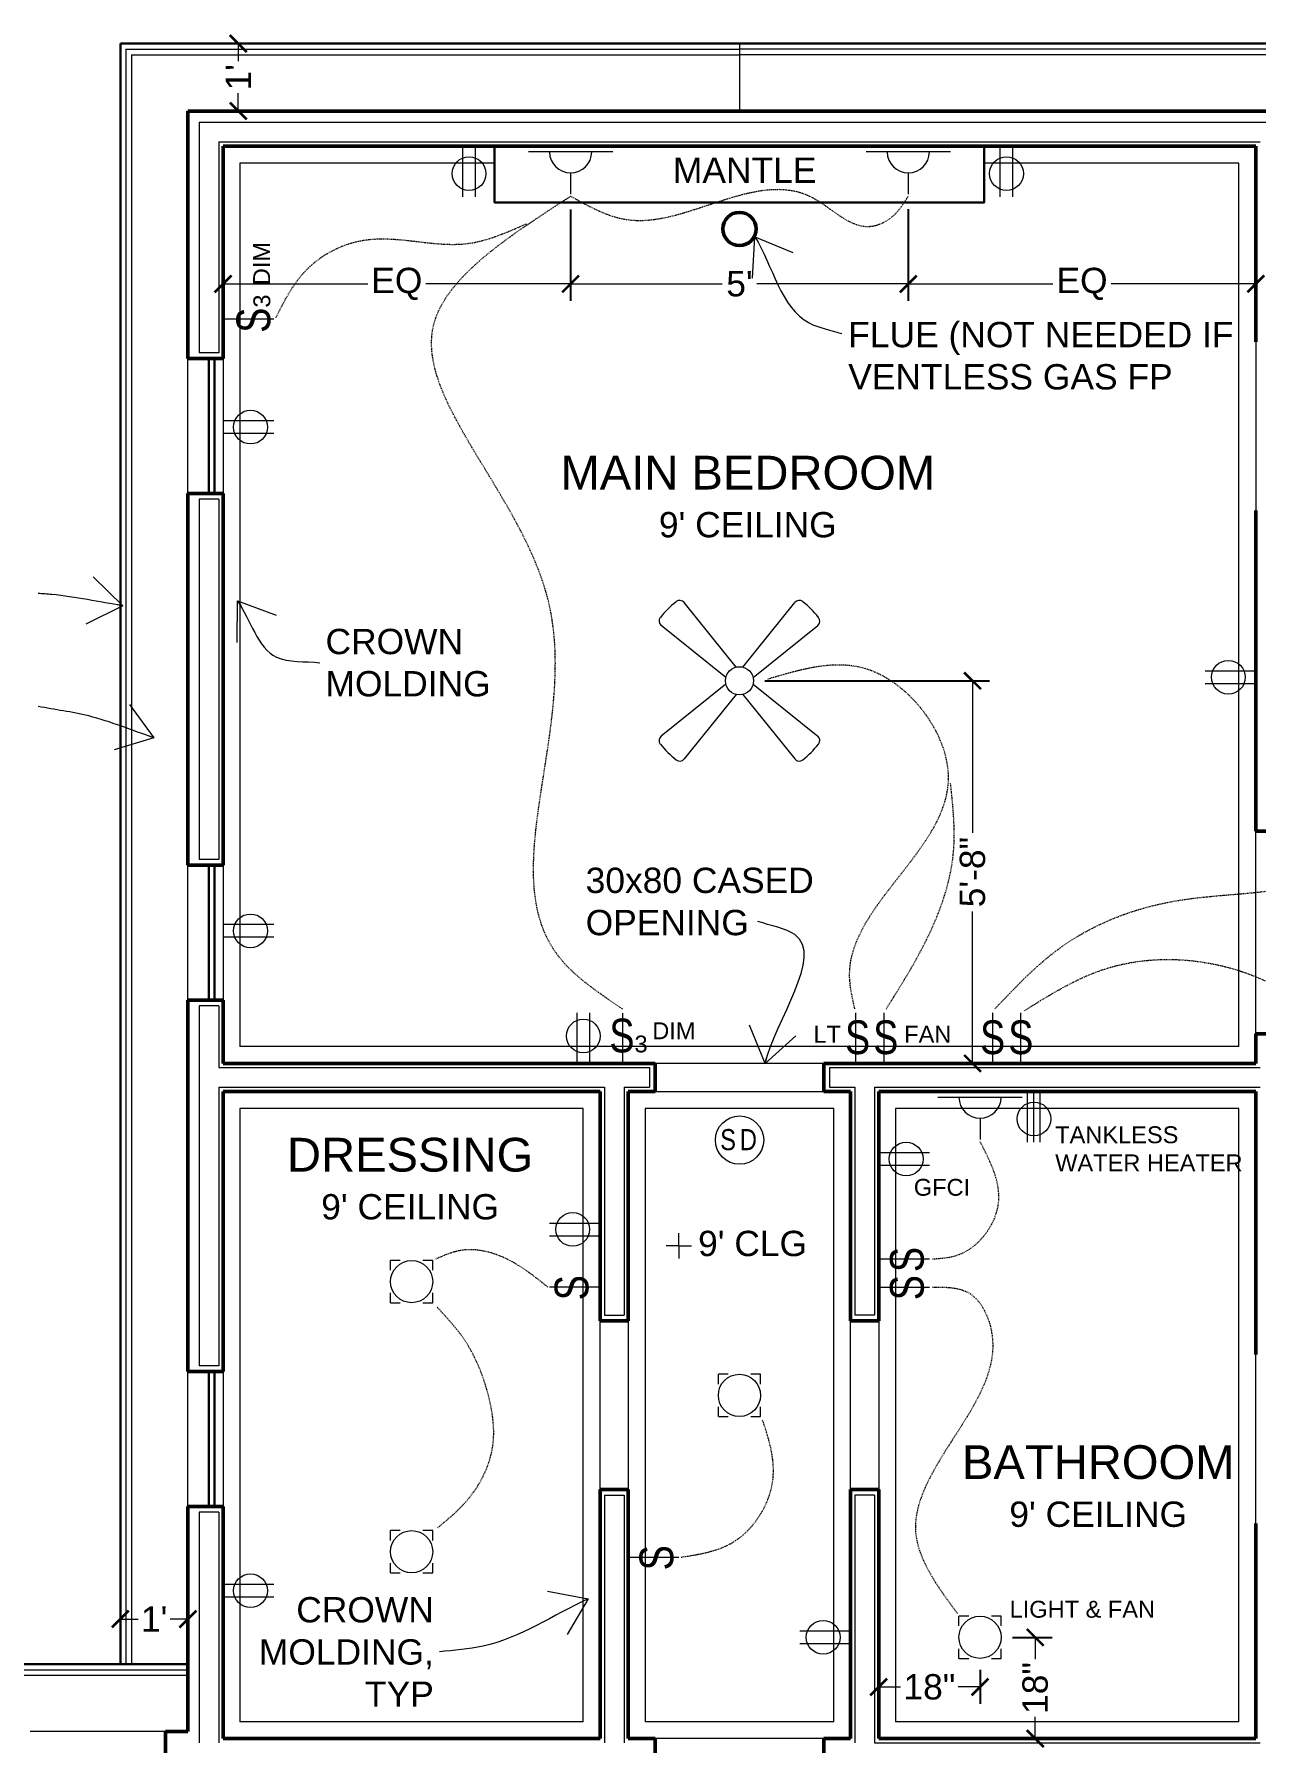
# Model space of a CAD drawing. Header units: inches. Extents: x -4969 to 16721, y 2489 to 24693.
# Drawn here: x 7598 to 7815, y 7297.3 to 7600.9 of the extents above; entities that cross this region are included whole.
import ezdxf

# ---------------------------------------------------------------- set-up
doc = ezdxf.new("R2010")
doc.units = ezdxf.units.IN
doc.header["$MEASUREMENT"] = 0
doc.linetypes.add('CENTER', pattern=[2, 1.25, -0.25, 0.25, -0.25])
doc.layers.get('0').update_dxf_attribs({"lineweight": 5})
for name, color, linetype, lineweight in [('1', 1, 'Continuous', 9), ('2', 6, 'Continuous', 20), ('3', 3, 'Continuous', 30), ('5', 4, 'Continuous', 50), ('A-DIMSx', 7, 'Continuous', 9), ('A-ELEC', 7, 'Continuous', 9), ('A-TEXTx', 7, 'Continuous', 20)]:
    doc.layers.add(name, color=color, linetype=linetype, lineweight=lineweight)
doc.styles.get("Standard").update_dxf_attribs({"font": 'Arial.ttf'})
doc.dimstyles.get("Standard").update_dxf_attribs({"dimtxt": 3, "dimasz": 2, "dimexe": 0.03125, "dimexo": 0.0625, "dimgap": 0.03125, "dimtad": 0, "dimtoh": 1, "dimdec": 4, "dimlfac": 0.99985, "dimzin": 0, "dimdsep": 46, "dimlunit": 4, "dimtxsty": 'Standard', "dimblk": 'ARCHTICK', "dimblk1": 'ARCHTICK', "dimblk2": 'ARCHTICK', "dimcen": 0.09, "dimclrt": 256, "dimadec": 0, "dimazin": 0, "dimtfac": 1, "dimtdec": 4, "dimtofl": 0, "dimtmove": 0, "dimatfit": 3, "dimfxl": 1, "dimtolj": 1, "dimtzin": 0, "dimarcsym": 0})

# ---------------------------------------------------------------- blocks, each defined once
blk = doc.blocks.new('Ceiling Fan 1')
at = {"layer": 'A-ELEC', "ltscale": 0.25}
for p, q in [((7027.2, 6546.18), (7017.94, 6557.65)), ((7028.38, 6546.18), (7037.63, 6557.65)), ((7025.36, 6544.34), (7013.89, 6553.59)), ((7030.22, 6544.34), (7041.69, 6553.59)), ((7025.36, 6543.16), (7013.89, 6533.91)), ((7027.2, 6541.32), (7017.94, 6529.85)), ((7028.38, 6541.32), (7037.63, 6529.85)), ((7030.22, 6543.16), (7041.69, 6533.91))]:
    blk.add_line(p, q, dxfattribs=at)
at = {"layer": 'A-ELEC', "ltscale": 0.1}
blk.add_circle((7027.79, 6543.75), 2.5, dxfattribs=at)
at = {"layer": 'A-ELEC', "ltscale": 0.25}
for centre, radius, start, end in [((7027.79, 6543.75), 18, 128.6643, 141.3357), ((7017.17, 6557.03), 1, 38.8845, 128.6643), ((7038.41, 6557.03), 1, 51.3357, 141.1155), ((7027.79, 6543.75), 18, 38.6643, 51.3357), ((7014.51, 6554.37), 1, 141.3357, 231.1155), ((7041.06, 6554.37), 1, 308.8845, 38.6643), ((7014.51, 6533.13), 1, 128.8845, 218.6643), ((7027.79, 6543.75), 18, 218.6643, 231.3357), ((7027.79, 6543.75), 18, 308.6643, 321.3357), ((7041.06, 6533.13), 1, 321.3357, 51.1155), ((7017.17, 6530.48), 1, 231.3357, 321.1155), ((7038.41, 6530.48), 1, 218.8845, 308.6643)]:
    blk.add_arc(centre, radius, start, end, dxfattribs=at)
blk = doc.blocks.new('_ArchTick')
at = {"color": 0, "linetype": 'ByBlock', "lineweight": 0, "const_width": 0.15}
blk.add_lwpolyline([(-0.5, -0.5), (0.5, 0.5)], dxfattribs=at)
blk = doc.blocks.new('*D829')
at = {"layer": 'A-DIMSx', "color": 0, "lineweight": -2, "ltscale": 0.25, "transparency": 16777216}
for p, q in [((7771.79, 7316.02), (7778.84, 7316.02)), ((7771.79, 7298.02), (7778.84, 7298.02))]:
    blk.add_line(p, q, dxfattribs=at)
at = {"layer": 'A-DIMSx', "color": 0, "lineweight": 5, "ltscale": 0.25, "transparency": 16777216}
for p, q in [((7775.84, 7316.02), (7775.84, 7312.15)), ((7775.84, 7298.02), (7775.84, 7301.9))]:
    blk.add_line(p, q, dxfattribs=at)
at = {"layer": 'Defpoints', "color": 0, "ltscale": 0.25, "transparency": 16777216}
for p in [(7769.79, 7316.02), (7769.79, 7298.02), (7775.84, 7298.02)]:
    blk.add_point(p, dxfattribs=at)
at = {"layer": 'A-DIMSx', "color": 0, "lineweight": 5, "ltscale": 0.25, "transparency": 16777216, "xscale": 3, "yscale": 3, "zscale": 3}
for p, rotation in [((7775.84, 7316.02), 90), ((7775.84, 7298.02), 270)]:
    blk.add_blockref('_ArchTick', p, dxfattribs=dict(at, rotation=rotation))
at = {"layer": 'A-DIMSx', "ltscale": 0.25, "transparency": 16777216, "insert": (7775.84, 7307.02), "char_height": 4.5, "attachment_point": 5, "rotation": 90}
blk.add_mtext('\\A1;18"', dxfattribs=at)
blk = doc.blocks.new('*D830')
at = {"layer": 'A-DIMSx', "color": 0, "lineweight": -2, "ltscale": 0.25, "transparency": 16777216}
for p, q in [((7748.04, 7310.27), (7748.04, 7304.2)), ((7766.04, 7310.27), (7766.04, 7304.2))]:
    blk.add_line(p, q, dxfattribs=at)
at = {"layer": 'A-DIMSx', "color": 0, "lineweight": 5, "ltscale": 0.25, "transparency": 16777216}
for p, q in [((7748.04, 7307.2), (7751.92, 7307.2)), ((7766.04, 7307.2), (7762.16, 7307.2))]:
    blk.add_line(p, q, dxfattribs=at)
at = {"layer": 'Defpoints', "color": 0, "ltscale": 0.25, "transparency": 16777216}
for p in [(7748.04, 7312.27), (7766.04, 7312.27), (7748.04, 7307.2)]:
    blk.add_point(p, dxfattribs=at)
at = {"layer": 'A-DIMSx', "color": 0, "lineweight": 5, "ltscale": 0.25, "transparency": 16777216, "xscale": 3, "yscale": 3, "zscale": 3, "rotation": 180}
blk.add_blockref('_ArchTick', (7748.04, 7307.2), dxfattribs=at)
at = {"layer": 'A-DIMSx', "color": 0, "lineweight": 5, "ltscale": 0.25, "transparency": 16777216, "xscale": 3, "yscale": 3, "zscale": 3}
blk.add_blockref('_ArchTick', (7766.04, 7307.2), dxfattribs=at)
at = {"layer": 'A-DIMSx', "ltscale": 0.25, "transparency": 16777216, "insert": (7757.04, 7307.2), "char_height": 4.5, "attachment_point": 5}
blk.add_mtext('\\A1;18"', dxfattribs=at)
blk = doc.blocks.new('*D832')
at = {"layer": 'A-DIMSx', "color": 0, "lineweight": -2, "ltscale": 0.25, "transparency": 16777216}
for p, q in [((7613.29, 7313.27), (7613.29, 7322.27)), ((7625.29, 7313.27), (7625.29, 7322.27))]:
    blk.add_line(p, q, dxfattribs=at)
at = {"layer": 'A-DIMSx', "color": 0, "lineweight": 5, "ltscale": 0.25, "transparency": 16777216}
for p, q in [((7613.29, 7319.27), (7616.43, 7319.27)), ((7625.29, 7319.27), (7622.15, 7319.27))]:
    blk.add_line(p, q, dxfattribs=at)
at = {"layer": 'Defpoints', "color": 0, "ltscale": 0.25, "transparency": 16777216}
for p in [(7625.29, 7319.27), (7613.29, 7311.27), (7625.29, 7311.27)]:
    blk.add_point(p, dxfattribs=at)
at = {"layer": 'A-DIMSx', "color": 0, "lineweight": 5, "ltscale": 0.25, "transparency": 16777216, "xscale": 3, "yscale": 3, "zscale": 3, "rotation": 180}
blk.add_blockref('_ArchTick', (7613.29, 7319.27), dxfattribs=at)
at = {"layer": 'A-DIMSx', "color": 0, "lineweight": 5, "ltscale": 0.25, "transparency": 16777216, "xscale": 3, "yscale": 3, "zscale": 3}
blk.add_blockref('_ArchTick', (7625.29, 7319.27), dxfattribs=at)
at = {"layer": 'A-DIMSx', "ltscale": 0.25, "transparency": 16777216, "insert": (7619.29, 7319.27), "char_height": 4.5, "attachment_point": 5}
blk.add_mtext("\\A1;1'", dxfattribs=at)
blk = doc.blocks.new('*D833')
at = {"layer": 'A-DIMSx', "color": 0, "lineweight": 5, "ltscale": 0.25, "transparency": 16777216}
for p, q in [((7634.24, 7599.27), (7634.24, 7596.13)), ((7634.24, 7587.27), (7634.24, 7590.42))]:
    blk.add_line(p, q, dxfattribs=at)
at = {"layer": 'A-DIMSx', "color": 0, "lineweight": -2, "ltscale": 0.25, "transparency": 16777216}
for p, q in [((7634.26, 7599.27), (7637.24, 7599.27)), ((7632.24, 7587.27), (7631.24, 7587.27))]:
    blk.add_line(p, q, dxfattribs=at)
at = {"layer": 'Defpoints', "color": 0, "ltscale": 0.25, "transparency": 16777216}
for p in [(7632.26, 7599.27), (7634.24, 7599.27), (7634.24, 7587.27)]:
    blk.add_point(p, dxfattribs=at)
at = {"layer": 'A-DIMSx', "color": 0, "lineweight": 5, "ltscale": 0.25, "transparency": 16777216, "xscale": 3, "yscale": 3, "zscale": 3}
for p, rotation in [((7634.24, 7599.27), 90), ((7634.24, 7587.27), 270)]:
    blk.add_blockref('_ArchTick', p, dxfattribs=dict(at, rotation=rotation))
at = {"layer": 'A-DIMSx', "ltscale": 0.25, "transparency": 16777216, "insert": (7634.24, 7593.27), "char_height": 4.5, "attachment_point": 5, "rotation": 90}
blk.add_mtext("\\A1;1'", dxfattribs=at)
blk = doc.blocks.new('*D838')
at = {"layer": 'A-DIMSx', "color": 0, "lineweight": -2, "ltscale": 0.1, "transparency": 16777216}
for p, q in [((7693.29, 7569.77), (7693.29, 7553.55)), ((7631.54, 7563.46), (7631.54, 7553.55))]:
    blk.add_line(p, q, dxfattribs=at)
at = {"layer": 'A-DIMSx', "color": 0, "lineweight": 5, "ltscale": 0.1, "transparency": 16777216}
for p, q in [((7631.54, 7556.55), (7657.24, 7556.55)), ((7693.29, 7556.55), (7667.59, 7556.55))]:
    blk.add_line(p, q, dxfattribs=at)
at = {"layer": 'Defpoints', "color": 0, "ltscale": 0.1, "transparency": 16777216}
for p in [(7693.29, 7571.77), (7631.54, 7565.46), (7631.54, 7556.55)]:
    blk.add_point(p, dxfattribs=at)
at = {"layer": 'A-DIMSx', "color": 0, "lineweight": 5, "ltscale": 0.1, "transparency": 16777216, "xscale": 3, "yscale": 3, "zscale": 3, "rotation": 180}
blk.add_blockref('_ArchTick', (7631.54, 7556.55), dxfattribs=at)
at = {"layer": 'A-DIMSx', "color": 0, "lineweight": 5, "ltscale": 0.1, "transparency": 16777216, "xscale": 3, "yscale": 3, "zscale": 3}
blk.add_blockref('_ArchTick', (7693.29, 7556.55), dxfattribs=at)
at = {"layer": 'A-DIMSx', "ltscale": 0.1, "transparency": 16777216, "insert": (7662.41, 7556.55), "char_height": 4.5, "attachment_point": 5}
blk.add_mtext('\\A1;EQ', dxfattribs=at)
blk = doc.blocks.new('*D837')
at = {"layer": 'A-DIMSx', "color": 0, "lineweight": -2, "ltscale": 0.1, "transparency": 16777216}
for p, q in [((7693.29, 7569.77), (7693.29, 7553.55)), ((7753.29, 7569.84), (7753.29, 7553.55))]:
    blk.add_line(p, q, dxfattribs=at)
at = {"layer": 'A-DIMSx', "color": 0, "lineweight": 5, "ltscale": 0.1, "transparency": 16777216}
for p, q in [((7693.29, 7556.55), (7720.22, 7556.55)), ((7753.29, 7556.55), (7726.36, 7556.55))]:
    blk.add_line(p, q, dxfattribs=at)
at = {"layer": 'Defpoints', "color": 0, "ltscale": 0.1, "transparency": 16777216}
for p in [(7693.29, 7571.77), (7753.29, 7571.84), (7753.29, 7556.55)]:
    blk.add_point(p, dxfattribs=at)
at = {"layer": 'A-DIMSx', "color": 0, "lineweight": 5, "ltscale": 0.1, "transparency": 16777216, "xscale": 3, "yscale": 3, "zscale": 3, "rotation": 180}
blk.add_blockref('_ArchTick', (7693.29, 7556.55), dxfattribs=at)
at = {"layer": 'A-DIMSx', "color": 0, "lineweight": 5, "ltscale": 0.1, "transparency": 16777216, "xscale": 3, "yscale": 3, "zscale": 3}
blk.add_blockref('_ArchTick', (7753.29, 7556.55), dxfattribs=at)
at = {"layer": 'A-DIMSx', "ltscale": 0.1, "transparency": 16777216, "insert": (7723.29, 7556.55), "char_height": 4.5, "attachment_point": 5}
blk.add_mtext("\\A1;5'", dxfattribs=at)
blk = doc.blocks.new('*D839')
at = {"layer": 'A-DIMSx', "color": 0, "lineweight": -2, "ltscale": 0.1, "transparency": 16777216}
for p, q in [((7753.29, 7569.84), (7753.29, 7553.55)), ((7815.04, 7563.46), (7815.04, 7553.55))]:
    blk.add_line(p, q, dxfattribs=at)
at = {"layer": 'A-DIMSx', "color": 0, "lineweight": 5, "ltscale": 0.1, "transparency": 16777216}
for p, q in [((7753.29, 7556.55), (7778.99, 7556.55)), ((7815.04, 7556.55), (7789.34, 7556.55))]:
    blk.add_line(p, q, dxfattribs=at)
at = {"layer": 'Defpoints', "color": 0, "ltscale": 0.1, "transparency": 16777216}
for p in [(7753.29, 7571.84), (7815.04, 7565.46), (7815.04, 7556.55)]:
    blk.add_point(p, dxfattribs=at)
at = {"layer": 'A-DIMSx', "color": 0, "lineweight": 5, "ltscale": 0.1, "transparency": 16777216, "xscale": 3, "yscale": 3, "zscale": 3, "rotation": 180}
blk.add_blockref('_ArchTick', (7753.29, 7556.55), dxfattribs=at)
at = {"layer": 'A-DIMSx', "color": 0, "lineweight": 5, "ltscale": 0.1, "transparency": 16777216, "xscale": 3, "yscale": 3, "zscale": 3}
blk.add_blockref('_ArchTick', (7815.04, 7556.55), dxfattribs=at)
at = {"layer": 'A-DIMSx', "ltscale": 0.1, "transparency": 16777216, "insert": (7784.16, 7556.55), "char_height": 4.5, "attachment_point": 5}
blk.add_mtext('\\A1;EQ', dxfattribs=at)
blk = doc.blocks.new('*D840')
at = {"layer": 'A-DIMSx', "color": 0, "lineweight": -2, "ltscale": 0.1, "transparency": 16777216}
for p, q in [((7727.79, 7486.02), (7767.71, 7486.02)), ((7740.29, 7418.02), (7767.71, 7418.02))]:
    blk.add_line(p, q, dxfattribs=at)
at = {"layer": 'A-DIMSx', "color": 0, "lineweight": 5, "ltscale": 0.1, "transparency": 16777216}
for p, q in [((7764.71, 7486.02), (7764.71, 7459.01)), ((7764.71, 7418.02), (7764.71, 7445.04))]:
    blk.add_line(p, q, dxfattribs=at)
at = {"layer": 'Defpoints', "color": 0, "ltscale": 0.1, "transparency": 16777216}
for p in [(7725.79, 7486.02), (7738.29, 7418.02), (7764.71, 7418.02)]:
    blk.add_point(p, dxfattribs=at)
at = {"layer": 'A-DIMSx', "color": 0, "lineweight": 5, "ltscale": 0.1, "transparency": 16777216, "xscale": 3, "yscale": 3, "zscale": 3}
for p, rotation in [((7764.71, 7486.02), 90), ((7764.71, 7418.02), 270)]:
    blk.add_blockref('_ArchTick', p, dxfattribs=dict(at, rotation=rotation))
at = {"layer": 'A-DIMSx', "ltscale": 0.1, "transparency": 16777216, "insert": (7764.71, 7452.02), "char_height": 4.5, "attachment_point": 5, "rotation": 90}
blk.add_mtext('\\A1;5\'-8"', dxfattribs=at)

msp = doc.modelspace()

# ---------------------------------------------------------------- linework, layer by layer
at = {"layer": '1'}
for p, q in [((7614.2880716, 7598.2747155), (7723.2880716, 7598.2747155)), ((7614.2880716, 7598.2747155), (7614.2880716, 7311.2747155)), ((7723.2880716, 7599.2747159), (7723.2880716, 7587.2747155)), ((7910.288072, 7598.2747155), (7723.2880716, 7598.2747155)), ((7615.2880716, 7597.2747155), (7723.2880716, 7597.2747155)), ((7615.2880716, 7597.2747155), (7615.2880716, 7311.2747155)), ((7909.538072, 7597.2747155), (7723.2880716, 7597.2747155)), ((7627.2880716, 7585.2747155), (7627.2880716, 7544.2747155)), ((7627.2880716, 7585.2747155), (7819.2880716, 7585.2747155)), ((7630.7880716, 7581.7747155), (7815.7880716, 7581.7747155)), ((7630.7880716, 7581.7747155), (7630.7880716, 7544.2747155)), ((7630.7880716, 7544.2747155), (7627.2880716, 7544.2747155)), ((7627.2880716, 7518.2747155), (7627.2880716, 7454.2747155)), ((7630.7880716, 7518.2747155), (7627.2880716, 7518.2747155)), ((7630.7880716, 7518.2747155), (7630.7880716, 7454.2747155)), ((7630.7880716, 7454.2747155), (7627.2880716, 7454.2747155)), ((7627.2880716, 7428.2747155), (7627.2880716, 7364.2747155)), ((7630.7880716, 7428.2747155), (7627.2880716, 7428.2747155)), ((7630.7880716, 7428.2747155), (7630.7880716, 7417.2747155)), ((7630.7880716, 7417.2747155), (7707.2880716, 7417.2747155)), ((7707.2880716, 7417.2747155), (7707.2880716, 7413.7747155)), ((7739.2880716, 7417.2747155), (7815.7880716, 7417.2747155)), ((7739.2880716, 7417.2747155), (7739.2880716, 7413.7747155)), ((7630.7880716, 7413.7747155), (7630.7880716, 7364.2747155)), ((7630.7880716, 7413.7747155), (7699.2880716, 7413.7747155)), ((7699.2880716, 7413.7747155), (7699.2880716, 7373.2747155)), ((7702.7880716, 7413.7747155), (7707.2880716, 7413.7747155)), ((7702.7880716, 7413.7747155), (7702.7880716, 7373.2747155)), ((7739.2880716, 7413.7747155), (7743.7880716, 7413.7747155)), ((7743.7880716, 7413.7747155), (7743.7880716, 7373.2747155)), ((7747.2880716, 7413.7747155), (7815.7880716, 7413.7747155)), ((7747.2880716, 7413.7747155), (7747.2880716, 7373.2747155)), ((7699.2880716, 7373.2747155), (7702.7880716, 7373.2747155)), ((7747.2880716, 7373.2747155), (7743.7880716, 7373.2747155)), ((7630.7880716, 7364.2747155), (7627.2880716, 7364.2747155)), ((7699.2880716, 7341.2747155), (7699.2880716, 7297.2747155)), ((7699.2880716, 7341.2747155), (7702.7880716, 7341.2747155)), ((7702.7880716, 7341.2747155), (7702.7880716, 7297.2747155)), ((7743.7880716, 7341.2747155), (7743.7880716, 7297.2747155)), ((7747.2880716, 7341.2747155), (7743.7880716, 7341.2747155)), ((7747.2880716, 7341.2747155), (7747.2880716, 7297.2747155)), ((7627.2880716, 7338.2747155), (7627.2880716, 7297.2747155)), ((7630.7880716, 7338.2747155), (7627.2880716, 7338.2747155)), ((7630.7880716, 7338.2747155), (7630.7880716, 7297.2747155)), ((7518.2880716, 7310.2747155), (7625.2880716, 7310.2747155)), ((7519.2880716, 7309.2747155), (7625.2880716, 7309.2747155)), ((7747.2880716, 7297.2747155), (7815.7880716, 7297.2747155)), ((7784.0380716, 7298.0247155), (7814.0380716, 7298.0247155))]:
    msp.add_line(p, q, dxfattribs=at)
at = {"layer": '2'}
for p, q in [((7634.5380716, 7578.0247155), (7634.5380716, 7421.0247155)), ((7679.7883409, 7578.0247155), (7634.5380716, 7578.0247155)), ((7812.0380716, 7578.0247155), (7766.7878023, 7578.0247155)), ((7812.0380716, 7421.0247155), (7812.0380716, 7578.0247155)), ((7815.0380715, 7546.2747155), (7815.0380716, 7516.2747155)), ((7625.2880716, 7519.2747155), (7625.2880716, 7543.2747155)), ((7631.5380716, 7543.2747155), (7631.5380716, 7519.2747155)), ((7812.0380716, 7421.0247155), (7812.0380716, 7478.5247155)), ((7815.0380716, 7423.2747155), (7815.0380716, 7459.2747155)), ((7625.2880716, 7429.2747155), (7625.2880716, 7453.2747155)), ((7631.5380716, 7453.2747155), (7631.5380716, 7429.2747155)), ((7812.0380716, 7421.0247155), (7634.5380716, 7421.0247155)), ((7738.2880716, 7418.0247155), (7708.2880716, 7418.0247155)), ((7708.2880716, 7413.0247155), (7738.2880716, 7413.0247155)), ((7695.5380716, 7410.0247155), (7634.5380716, 7410.0247155)), ((7634.5380716, 7410.0247155), (7634.5380716, 7301.0247155)), ((7695.5380716, 7301.0247155), (7695.5380716, 7410.0247155)), ((7740.0380716, 7410.0247155), (7706.5380716, 7410.0247155)), ((7706.5380716, 7410.0247155), (7706.5380716, 7301.0247155)), ((7740.0380716, 7301.0247155), (7740.0380716, 7410.0247155)), ((7812.0380716, 7410.0247155), (7751.0380716, 7410.0247155)), ((7751.0380716, 7410.0247155), (7751.0380716, 7301.0247155)), ((7812.0380716, 7301.0247155), (7812.0380716, 7410.0247155)), ((7698.5380715, 7342.2747155), (7698.5380716, 7372.2747155)), ((7703.5380716, 7372.2747155), (7703.5380716, 7342.2747155)), ((7743.0380715, 7342.2747155), (7743.0380716, 7372.2747155)), ((7748.0380716, 7372.2747155), (7748.0380716, 7342.2747155)), ((7815.0380715, 7336.2747155), (7815.0380716, 7366.2747155)), ((7625.2880716, 7339.2747155), (7625.2880716, 7363.2747155)), ((7631.5380716, 7363.2747155), (7631.5380716, 7339.2747155)), ((7695.5380716, 7301.0247155), (7634.5380716, 7301.0247155)), ((7740.0380716, 7301.0247155), (7706.5380716, 7301.0247155)), ((7812.0380716, 7301.0247155), (7751.0380716, 7301.0247155)), ((7621.2875982, 7299.2747155), (7597.2875982, 7299.2747155)), ((7738.2880716, 7298.0247155), (7708.2880716, 7298.0247155))]:
    msp.add_line(p, q, dxfattribs=at)
at = {"layer": '3'}
for p, q in [((7613.2880716, 7599.2747155), (7723.2880716, 7599.2747155)), ((7613.2880716, 7599.2747155), (7613.2880716, 7311.2747155)), ((7911.288072, 7599.2747155), (7723.2880716, 7599.2747155)), ((7629.0121609, 7543.2747155), (7629.0121609, 7519.2747155)), ((7630.0121609, 7543.2747155), (7630.0121609, 7519.2747155)), ((7629.0121609, 7453.2747155), (7629.0121609, 7429.2747155)), ((7630.0121609, 7453.2747155), (7630.0121609, 7429.2747155)), ((7629.0121609, 7363.2747155), (7629.0121609, 7339.2747155)), ((7630.0121609, 7363.2747155), (7630.0121609, 7339.2747155)), ((7517.2880716, 7311.2747155), (7625.2880716, 7311.2747155))]:
    msp.add_line(p, q, dxfattribs=at)
at = {"layer": '3', "ltscale": 0.2, "flags": 128}
msp.add_lwpolyline([(7766.7878023, 7581.0247155), (7766.7878023, 7571.0249848), (7679.7883409, 7571.0249848), (7679.7883409, 7581.0247155)], dxfattribs=at)
at = {"layer": '5'}
for p, q in [((7625.2880716, 7587.2747155), (7625.2880716, 7543.2747155)), ((7625.2880716, 7587.2747155), (7821.2880716, 7587.2747155)), ((7631.5380716, 7581.0247155), (7815.0380716, 7581.0247155)), ((7631.5380716, 7581.0247155), (7631.5380716, 7543.2747155)), ((7815.0380716, 7581.0247155), (7815.0380716, 7546.2747155)), ((7631.5380716, 7543.2747155), (7625.2880716, 7543.2747155)), ((7625.2880716, 7519.2747155), (7625.2880716, 7453.2747155)), ((7631.5380716, 7519.2747155), (7625.2880716, 7519.2747155)), ((7631.5380716, 7519.2747155), (7631.5380716, 7453.2747155)), ((7815.0380716, 7516.2747155), (7815.0380716, 7459.2747155)), ((7815.0380715, 7459.2747155), (7821.2880716, 7459.2747155)), ((7631.5380716, 7453.2747155), (7625.2880716, 7453.2747155)), ((7625.2880716, 7429.2747155), (7625.2880716, 7363.2747155)), ((7631.5380716, 7429.2747155), (7625.2880716, 7429.2747155)), ((7631.5380716, 7429.2747155), (7631.5380716, 7418.0247155)), ((7815.0380716, 7423.2747155), (7815.0380716, 7418.0247155)), ((7815.0380716, 7423.2747155), (7821.2880716, 7423.2747155)), ((7631.5380716, 7418.0247155), (7708.2880716, 7418.0247155)), ((7708.2880716, 7413.0247155), (7708.2880716, 7418.0247155)), ((7738.2880716, 7413.0247155), (7738.2880716, 7418.0247155)), ((7738.2880716, 7418.0247155), (7815.0380716, 7418.0247155)), ((7631.5380716, 7413.0247155), (7698.5380716, 7413.0247155)), ((7631.5380716, 7413.0247155), (7631.5380716, 7363.2747155)), ((7698.5380716, 7413.0247155), (7698.5380716, 7372.2747155)), ((7703.5380716, 7413.0247155), (7708.2880716, 7413.0247155)), ((7703.5380716, 7413.0247155), (7703.5380716, 7372.2747155)), ((7738.2880716, 7413.0247155), (7743.0380716, 7413.0247155)), ((7743.0380716, 7413.0247155), (7743.0380716, 7372.2747155)), ((7748.0380716, 7413.0247155), (7815.0380716, 7413.0247155)), ((7748.0380716, 7413.0247155), (7748.0380716, 7372.2747155)), ((7815.0380716, 7413.0247155), (7815.0380716, 7366.2747155)), ((7703.5380716, 7372.2747155), (7698.5380716, 7372.2747155)), ((7743.0380716, 7372.2747155), (7748.0380716, 7372.2747155)), ((7631.5380716, 7363.2747155), (7625.2880716, 7363.2747155)), ((7698.5380716, 7342.2747155), (7698.5380716, 7298.0247155)), ((7703.5380716, 7342.2747155), (7698.5380716, 7342.2747155)), ((7703.5380716, 7342.2747155), (7703.5380716, 7298.0247155)), ((7743.0380716, 7342.2747155), (7743.0380716, 7298.0247155)), ((7743.0380716, 7342.2747155), (7748.0380716, 7342.2747155)), ((7748.0380716, 7342.2747155), (7748.0380716, 7298.0247155)), ((7625.2880716, 7339.2747155), (7625.2880716, 7299.2747155)), ((7631.5380716, 7339.2747155), (7625.2880716, 7339.2747155)), ((7631.5380716, 7339.2747155), (7631.5380716, 7298.0247155)), ((7815.0380716, 7336.2747155), (7815.0380716, 7298.0247155)), ((7621.2875982, 7299.2747155), (7625.2880716, 7299.2747155)), ((7621.2875982, 7293.0247155), (7621.2875982, 7299.2747155)), ((7621.2875982, 7299.2747155), (7625.2880716, 7299.2747155)), ((7631.5380716, 7298.0247155), (7698.5380716, 7298.0247155)), ((7703.5380716, 7298.0247155), (7708.2880716, 7298.0247155)), ((7708.2880716, 7293.0247155), (7708.2880716, 7298.0247155)), ((7738.2880716, 7293.0247155), (7738.2880716, 7298.0247155)), ((7738.2880716, 7298.0247155), (7743.0380716, 7298.0247155)), ((7748.0380716, 7298.0247155), (7815.0380716, 7298.0247155))]:
    msp.add_line(p, q, dxfattribs=at)
at = {"layer": '5', "ltscale": 0.25}
msp.add_circle((7723.2880716, 7566.3192425), 2.9514877, dxfattribs=at)
at = {"layer": 'A-ELEC', "ltscale": 0.1}
for p, q in [((7674.1215388, 7572.0247155), (7674.1215388, 7581.0247155)), ((7676.3715388, 7572.0247155), (7676.3715388, 7581.0247155)), ((7700.7880716, 7580.0247155), (7685.7880716, 7580.0247155)), ((7760.7880716, 7580.0247155), (7745.7880716, 7580.0247155)), ((7769.6114137, 7572.0247155), (7769.6114137, 7581.0247155)), ((7771.8614137, 7572.0247155), (7771.8614137, 7581.0247155)), ((7693.2880716, 7576.2747155), (7693.2880716, 7572.5247155)), ((7753.2880716, 7576.2747155), (7753.2880716, 7572.5247155)), ((7640.5380716, 7550.2747155), (7631.5380716, 7550.2747155)), ((7640.5380716, 7532.2258171), (7631.5380716, 7532.2258171)), ((7640.5380716, 7529.9758171), (7631.5380716, 7529.9758171)), ((7806.0380716, 7487.7747155), (7815.0380716, 7487.7747155)), ((7806.0380716, 7485.5247155), (7815.0380716, 7485.5247155)), ((7640.5380716, 7442.6967128), (7631.5380716, 7442.6967128)), ((7640.5380716, 7440.4467128), (7631.5380716, 7440.4467128)), ((7694.4243089, 7427.0247155), (7694.4243089, 7418.0247155)), ((7696.6743089, 7427.0247155), (7696.6743089, 7418.0247155)), ((7702.5810015, 7417.9462251), (7702.5810015, 7426.9462251)), ((7743.9759471, 7418.0247155), (7743.9759471, 7427.0247155)), ((7748.9759471, 7418.0247155), (7748.9759471, 7427.0247155)), ((7768.2880716, 7418.0247155), (7768.2880716, 7427.0247155)), ((7773.2880716, 7418.0247155), (7773.2880716, 7427.0247155)), ((7774.4979997, 7404.0247155), (7774.4979997, 7413.0247155)), ((7775.581342, 7404.0247155), (7775.581342, 7413.0247155)), ((7776.7479997, 7404.0247155), (7776.7479997, 7413.0247155)), ((7758.5380716, 7412.0247155), (7773.5380716, 7412.0247155)), ((7766.0380716, 7408.2747155), (7766.0380716, 7404.5247155)), ((7757.0380716, 7402.1497155), (7748.0380716, 7402.1497155)), ((7757.0380716, 7399.8997155), (7748.0380716, 7399.8997155)), ((7689.5380716, 7389.6497155), (7698.5380716, 7389.6497155)), ((7689.5380716, 7387.3997155), (7698.5380716, 7387.3997155)), ((7661.2880716, 7381.2610419), (7661.2880716, 7382.9930164)), ((7663.020046, 7382.9930164), (7661.2880716, 7382.9930164)), ((7668.7880716, 7382.9930164), (7667.0560972, 7382.9930164)), ((7668.7880716, 7381.2610419), (7668.7880716, 7382.9930164)), ((7748.0380716, 7383.2747155), (7757.0380716, 7383.2747155)), ((7661.2880716, 7375.4930164), (7661.2880716, 7377.2249908)), ((7668.7880716, 7375.4930164), (7668.7880716, 7377.2249908)), ((7698.5380716, 7378.2747155), (7689.5380716, 7378.2747155)), ((7748.0380716, 7378.2747155), (7757.0380716, 7378.2747155)), ((7661.2880716, 7375.4930164), (7663.020046, 7375.4930164)), ((7667.0560972, 7375.4930164), (7668.7880716, 7375.4930164)), ((7719.5380716, 7361.0427411), (7719.5380716, 7362.7747155)), ((7721.270046, 7362.7747155), (7719.5380716, 7362.7747155)), ((7727.0380716, 7362.7747155), (7725.3060972, 7362.7747155)), ((7727.0380716, 7361.0427411), (7727.0380716, 7362.7747155)), ((7719.5380716, 7355.2747155), (7719.5380716, 7357.0066899)), ((7719.5380716, 7355.2747155), (7721.270046, 7355.2747155)), ((7725.3060972, 7355.2747155), (7727.0380716, 7355.2747155)), ((7727.0380716, 7355.2747155), (7727.0380716, 7357.0066899)), ((7661.2880716, 7333.2610419), (7661.2880716, 7334.9930164)), ((7663.020046, 7334.9930164), (7661.2880716, 7334.9930164)), ((7668.7880716, 7334.9930164), (7667.0560972, 7334.9930164)), ((7668.7880716, 7333.2610419), (7668.7880716, 7334.9930164)), ((7661.2880716, 7327.4930164), (7661.2880716, 7329.2249908)), ((7661.2880716, 7327.4930164), (7663.020046, 7327.4930164)), ((7667.0560972, 7327.4930164), (7668.7880716, 7327.4930164)), ((7668.7880716, 7327.4930164), (7668.7880716, 7329.2249908)), ((7703.5380716, 7330.2747155), (7712.5380716, 7330.2747155)), ((7640.5380716, 7325.4326832), (7631.5380716, 7325.4326832)), ((7640.5380716, 7323.1826832), (7631.5380716, 7323.1826832)), ((7762.2880716, 7318.0427411), (7762.2880716, 7319.7747155)), ((7764.020046, 7319.7747155), (7762.2880716, 7319.7747155)), ((7769.7880716, 7319.7747155), (7768.0560972, 7319.7747155)), ((7769.7880716, 7318.0427411), (7769.7880716, 7319.7747155)), ((7734.0380716, 7317.1497155), (7743.0380716, 7317.1497155)), ((7734.0380716, 7314.8997155), (7743.0380716, 7314.8997155)), ((7762.2880716, 7312.2747155), (7762.2880716, 7314.0066899)), ((7762.2880716, 7312.2747155), (7764.020046, 7312.2747155)), ((7768.0560972, 7312.2747155), (7769.7880716, 7312.2747155)), ((7769.7880716, 7312.2747155), (7769.7880716, 7314.0066899))]:
    msp.add_line(p, q, dxfattribs=at)
for centre, radius in [((7675.2465388, 7576.1497155), 3), ((7770.7364137, 7576.1497155), 3), ((7636.4130716, 7531.1008171), 3), ((7810.1630716, 7486.6497155), 3), ((7636.4130716, 7441.5717128), 3), ((7695.5493089, 7422.8997155), 3), ((7775.6229997, 7408.1497155), 3), ((7723.3052928, 7404.3931885), 4.2934766), ((7752.9130716, 7401.0247155), 3), ((7693.6630716, 7388.5247155), 3), ((7665.0380716, 7379.2430164), 3.75), ((7723.2880716, 7359.0247155), 3.75), ((7665.0380716, 7331.2430164), 3.75), ((7636.4130716, 7324.3076832), 3), ((7738.1630716, 7316.0247155), 3), ((7766.0380716, 7316.0247155), 3.75)]:
    msp.add_circle(centre, radius, dxfattribs=at)
for centre in [(7693.2880716, 7580.0247155), (7753.2880716, 7580.0247155), (7766.0380716, 7412.0247155)]:
    msp.add_arc(centre, 3.75, 180, 0, dxfattribs=at)
at = {"layer": 'A-ELEC', "linetype": 'CENTER', "ltscale": 0.1}
for points, knots in [([(7693.2880716, 7572.1441887), (7696.5555347, 7570.3220972), (7709.7987979, 7562.9370293), (7730.5376817, 7580.7736199), (7743.8153829, 7565.1952116), (7750.7811355, 7568.1718078), (7752.4040146, 7570.7433508), (7753.2880716, 7572.1441887)], [0, 0, 0, 0, 10.8255664242, 43.8767996586, 55.4329643202, 59.536122726, 64.4458641829, 64.4458641829, 64.4458641829, 64.4458641829]), ([(7702.5810015, 7427.6690971), (7698.472402, 7430.419789), (7675.7878469, 7445.6070134), (7707.892016, 7499.0985123), (7653.4261819, 7546.3555376), (7682.2508092, 7565.0036313), (7693.2880716, 7572.1441887)], [0, 0, 0, 0, 14.0495592759, 77.5709592585, 131.118116766, 164.3447375827, 164.3447375827, 164.3447375827, 164.3447375827]), ([(7640.9402786, 7550.5669659), (7642.3822081, 7553.4447799), (7645.5819807, 7559.8309105), (7658.3157361, 7566.8602352), (7672.6722837, 7561.5524982), (7682.0110832, 7565.7166802), (7685.53271, 7567.2869778)], [0, 0, 0, 0, 9.5421419678, 21.1748792561, 39.8212249077, 51.109435373, 51.109435373, 51.109435373, 51.109435373]), ([(7743.7934187, 7427.7059207), (7743.3540653, 7429.6280358), (7739.8933154, 7444.7683775), (7771.6102951, 7462.1380344), (7748.4147963, 7492.2859516), (7734.2721171, 7488.0691026), (7728.2540115, 7486.2747155)], [0, 0, 0, 0, 5.7806488516, 45.5336926528, 69.4796405467, 87.2170934626, 87.2170934626, 87.2170934626, 87.2170934626]), ([(7768.6957225, 7427.7307877), (7772.0975873, 7431.330019), (7781.2347135, 7440.9972552), (7803.1214608, 7449.6208573), (7834.2688022, 7446.8653915), (7839.3215107, 7474.4609166), (7832.5206444, 7483.8830036), (7830.0725053, 7487.2747155)], [0, 0, 0, 0, 14.6997473935, 39.4823003048, 70.0001101408, 92.1510816408, 104.6096290643, 104.6096290643, 104.6096290643, 104.6096290643]), ([(7749.3303757, 7427.6386038), (7751.0190325, 7430.3156648), (7756.4248322, 7438.8855859), (7762.4310148, 7452.5684444), (7761.2393424, 7463.6983114), (7760.8003899, 7467.7979979)], [0, 0, 0, 0, 9.5372456895, 30.5310355966, 42.7736734772, 42.7736734772, 42.7736734772, 42.7736734772]), ([(7773.9155421, 7427.3869858), (7778.3811201, 7430.1828608), (7788.9017736, 7436.769787), (7809.6973053, 7437.2245735), (7832.1462495, 7425.2416239), (7835.1032792, 7399.8918186), (7849.0714372, 7396.1166062), (7854.0363875, 7394.7747155)], [0, 0, 0, 0, 15.608461389, 36.7726678389, 59.3758195087, 85.6685892034, 100.1681211349, 100.1681211349, 100.1681211349, 100.1681211349]), ([(7757.6039629, 7383.2747155), (7759.1966192, 7383.3802812), (7764.5537199, 7383.7353648), (7771.7176165, 7393.0849526), (7767.9670819, 7400.3889735), (7766.0380716, 7404.1456464)], [0, 0, 0, 0, 4.7288338514, 15.90603004, 27.7427799395, 27.7427799395, 27.7427799395, 27.7427799395]), ([(7689.2266103, 7378.2747155), (7686.8209885, 7380.210507), (7682.386253, 7383.779116), (7674.7254622, 7385.5900173), (7670.8045163, 7383.8936007), (7669.3082496, 7383.2462334)], [0, 0, 0, 0, 9.2511663386, 17.0544162796, 21.8697929925, 21.8697929925, 21.8697929925, 21.8697929925]), ([(7757.6039629, 7378.2747155), (7759.9668243, 7378.2741588), (7765.0051839, 7378.2729717), (7770.5279533, 7367.0785602), (7762.8162412, 7352.8637477), (7750.4515485, 7335.9840949), (7758.4821441, 7325.055313), (7762.0155805, 7320.2466838)], [0, 0, 0, 0, 6.6092034805, 14.0928893249, 31.8215769771, 52.579412197, 68.8889289253, 68.8889289253, 68.8889289253, 68.8889289253]), ([(7669.6854292, 7335.511106), (7671.4652585, 7336.9882977), (7675.9962944, 7340.7488878), (7680.4066876, 7349.242025), (7678.9420992, 7359.6793928), (7675.4505675, 7368.3377271), (7671.2726441, 7372.8664511), (7669.5815558, 7374.6995321)], [0, 0, 0, 0, 6.9385981005, 17.6640749973, 26.7673838981, 37.7052186916, 45.1431237907, 45.1431237907, 45.1431237907, 45.1431237907]), ([(7712.9296967, 7330.2747155), (7716.1969993, 7330.7816266), (7721.8745927, 7331.6624862), (7727.3467376, 7337.5664743), (7729.5790906, 7343.4750222), (7729.158157, 7349.3193029), (7728.0113459, 7352.7955046), (7727.4005949, 7354.6468066)], [0, 0, 0, 0, 9.6137251134, 16.7057749799, 22.9523549264, 28.080550929, 33.9232745712, 33.9232745712, 33.9232745712, 33.9232745712])]:
    msp.add_open_spline(points, degree=3, knots=knots, dxfattribs=at)
at = {"layer": 'A-TEXTx'}
for q in [(7710.2472457, 7385.5921803), (7712.4972457, 7387.8421803), (7714.7472457, 7385.5921803), (7712.4972457, 7383.3421803)]:
    msp.add_line((7712.4972457, 7385.5921803), q, dxfattribs=at)

# ---------------------------------------------------------------- block references
at = {"layer": '5', "ltscale": 0.25}
msp.add_blockref('Ceiling Fan 1', (695.5008087, 942.2730178), dxfattribs=at)

# ---------------------------------------------------------------- texts
at = {"ltscale": 0.5, "insert": (7723.5114274, 7404.4472786), "char_height": 3.75, "attachment_point": 5}
msp.add_mtext('{\\fArial|b0|i0|c0|p0;\\T1.25;\\W0.8;SD}', dxfattribs=at)
at = {"layer": 'A-ELEC', "ltscale": 0.5, "char_height": 6, "rotation": 90}
for s, insert, attachment_point in [('{\\H0.5x;DIM}', (7636.8799643, 7556.3170647), 1), ('{\\W0.8;S\\H0.5x;\\W1;3}', (7640.0102619, 7554.6655607), 9), ('{\\fArial|b0|i0|c0|p0;\\W0.8;S}', (7756.1209803, 7385.3993264), 9), ('{\\fArial|b0|i0|c0|p0;\\W0.8;S}', (7690.4551629, 7380.3993264), 3), ('{\\fArial|b0|i0|c0|p0;\\W0.8;S}', (7756.1209803, 7380.3993264), 9), ('{\\fArial|b0|i0|c0|p0;\\W0.8;S}', (7711.6209803, 7332.3993264), 9)]:
    msp.add_mtext(s, dxfattribs=dict(at, insert=insert, attachment_point=attachment_point))
at = {"layer": 'A-ELEC', "ltscale": 0.5, "char_height": 6}
for s, insert, attachment_point in [('{\\W0.8;S\\H0.5x;\\W1;3}', (7706.9718467, 7419.8891523), 9), ('{\\H0.5x;DIM}', (7707.7941536, 7425.3163349), 1), ('{\\H0.5x;LT}', (7736.4404204, 7424.6992473), 1), ('{\\fArial|b0|i0|c0|p0;\\W0.8;S}', (7742.0379037, 7419.5844567), 7), ('{\\fArial|b0|i0|c0|p0;\\W0.8;S}', (7747.0379037, 7419.5844567), 7), ('{\\H0.5x;FAN}', (7752.5655868, 7424.6992473), 1), ('{\\fArial|b0|i0|c0|p0;\\W0.8;S}', (7766.0379037, 7419.5844567), 7), ('{\\fArial|b0|i0|c0|p0;\\W0.8;S}', (7771.0379037, 7419.5844567), 7)]:
    msp.add_mtext(s, dxfattribs=dict(at, insert=insert, attachment_point=attachment_point))
at = {"layer": 'A-TEXTx', "ltscale": 0.25, "char_height": 4.5}
for s, insert, attachment_point in [('MANTLE', (7736.9627907, 7576.7604933), 6), ('{CROWN\\PMOLDING}', (7649.7403945, 7489.2158629), 4), ('CROWN\\PMOLDING,\\PTYP', (7668.9868323, 7313.4245055), 6)]:
    msp.add_mtext(s, dxfattribs=dict(at, insert=insert, attachment_point=attachment_point))
at = {"layer": 'A-TEXTx', "ltscale": 0.25, "char_height": 4.5, "attachment_point": 4}
for s, insert, width in [('FLUE (NOT NEEDED IF VENTLESS GAS FP', (7742.6231129, 7543.7621847), 69.41495864), ('30x80 CASED\\POPENING', (7695.9649922, 7446.7703301), 55.415474048)]:
    msp.add_mtext(s, dxfattribs=dict(at, insert=insert, width=width))
at = {"layer": 'A-TEXTx', "ltscale": 0.5, "char_height": 6, "attachment_point": 2}
for s, insert, width in [("{MAIN BEDROOM\\P\\H0.75x;9' CEILING}", (7724.7728885, 7526.0105842), 104.530359291), ("DRESSING\\P{\\H0.75x;9' CEILING}", (7664.7740557, 7404.7937667), 51.83963987), ("{\\H0.75x;9' CLG}", (7725.6223433, 7388.2741307), 51.83963987), ("{BATHROOM\\P\\H0.75x;9' CEILING}", (7787.0351498, 7350.1573796), 51.83963987)]:
    msp.add_mtext(s, dxfattribs=dict(at, insert=insert, width=width))
at = {"layer": 'A-TEXTx', "ltscale": 0.5, "char_height": 6, "attachment_point": 1}
for s, insert in [('{\\H0.5x;TANKLESS\\PWATER HEATER}', (7779.3937673, 7406.8402458)), ('{\\H0.5x;GFCI}', (7754.2684373, 7397.4991331)), ('{\\H0.5x;LIGHT & FAN}', (7771.2886315, 7322.5158481))]:
    msp.add_mtext(s, dxfattribs=dict(at, insert=insert))

# ---------------------------------------------------------------- dimensions: what is measured, and where the dimension line sits
at = {"layer": 'A-DIMSx', "ltscale": 0.25}
dim = msp.add_linear_dim(base=(7634.2363333, 7599.2747155), p1=(7634.2363333, 7587.2747155), p2=(7632.2622025, 7599.2747155), angle=90, dimstyle='Standard', override={"dimtxt": 4.5, "dimasz": 3, "dimexe": 3, "dimexo": 2, "dimgap": 1, "dimlfac": -47.9928, "dimtmove": 1, "dimlwd": 5}, dxfattribs=at)
dim.commit()
dim.dimension.update_dxf_attribs({"geometry": '*D833', "text_midpoint": (7634.2363333, 7593.2747155)})
at = {"layer": 'A-DIMSx', "ltscale": 0.1}
dim = msp.add_linear_dim(base=(7631.5380716, 7556.548326), p1=(7693.2880716, 7571.7699558), p2=(7631.5380716, 7565.4640553), text='EQ', dimstyle='Standard', override={"dimtxt": 4.5, "dimasz": 3, "dimexe": 3, "dimexo": 2, "dimgap": 1, "dimlfac": -47.9928, "dimlwd": 5}, dxfattribs=at)
dim.commit()
dim.dimension.update_dxf_attribs({"geometry": '*D838', "text_midpoint": (7662.4130716, 7556.548326)})
dim = msp.add_linear_dim(base=(7753.2880716, 7556.548326), p1=(7693.2880716, 7571.7699558), p2=(7753.2880716, 7571.8447677), dimstyle='Standard', override={"dimtxt": 4.5, "dimasz": 3, "dimexe": 3, "dimexo": 2, "dimgap": 1, "dimlfac": -47.9928, "dimlwd": 5}, dxfattribs=at)
dim.commit()
dim.dimension.update_dxf_attribs({"geometry": '*D837', "text_midpoint": (7723.2880716, 7556.548326)})
dim = msp.add_linear_dim(base=(7815.0380716, 7556.548326), p1=(7753.2880716, 7571.8447677), p2=(7815.0380716, 7565.4640553), angle=180, text='EQ', dimstyle='Standard', override={"dimtxt": 4.5, "dimasz": 3, "dimexe": 3, "dimexo": 2, "dimgap": 1, "dimlfac": -47.9928, "dimlwd": 5}, dxfattribs=at)
dim.commit()
dim.dimension.update_dxf_attribs({"geometry": '*D839', "text_midpoint": (7784.1630716, 7556.548326)})
dim = msp.add_linear_dim(base=(7764.7071144, 7418.0247155), p1=(7725.7880716, 7486.0247155), p2=(7738.2880716, 7418.0247155), angle=90, dimstyle='Standard', override={"dimtxt": 4.5, "dimasz": 3, "dimexe": 3, "dimexo": 2, "dimgap": 1, "dimlfac": -47.9928, "dimlwd": 5}, dxfattribs=at)
dim.commit()
dim.dimension.update_dxf_attribs({"geometry": '*D840', "text_midpoint": (7764.7071144, 7452.0247155)})
at = {"layer": 'A-DIMSx', "ltscale": 0.25}
dim = msp.add_linear_dim(base=(7625.2880716, 7319.2747155), p1=(7613.2880716, 7311.2747155), p2=(7625.2880716, 7311.2747155), dimstyle='Standard', override={"dimtxt": 4.5, "dimasz": 3, "dimexe": 3, "dimexo": 2, "dimgap": 1, "dimlfac": -47.9928, "dimtmove": 1, "dimlwd": 5}, dxfattribs=at)
dim.commit()
dim.dimension.update_dxf_attribs({"geometry": '*D832', "text_midpoint": (7619.2880716, 7319.2747155)})
dim = msp.add_linear_dim(base=(7775.8407625, 7298.0247155), p1=(7769.7880716, 7316.0247155), p2=(7769.7880716, 7298.0247155), angle=90, text='18"', dimstyle='Standard', override={"dimtxt": 4.5, "dimasz": 3, "dimexe": 3, "dimexo": 2, "dimgap": 1, "dimlfac": -47.9928, "dimtmove": 1, "dimlwd": 5}, dxfattribs=at)
dim.commit()
dim.dimension.update_dxf_attribs({"geometry": '*D829', "text_midpoint": (7775.8407625, 7307.0247155)})
dim = msp.add_linear_dim(base=(7748.0380716, 7307.1953093), p1=(7766.0380716, 7312.2747155), p2=(7748.0380716, 7312.2747155), text='18"', dimstyle='Standard', override={"dimtxt": 4.5, "dimasz": 3, "dimexe": 3, "dimexo": 2, "dimgap": 1, "dimlfac": -47.9928, "dimtmove": 1, "dimlwd": 5}, dxfattribs=at)
dim.commit()
dim.dimension.update_dxf_attribs({"geometry": '*D830', "text_midpoint": (7757.0380716, 7307.1953093)})

# ---------------------------------------------------------------- leaders
at = {"layer": 'A-TEXTx', "path_type": 1, "annotation_type": 0, "has_hookline": 1}
for points, hookline_direction, text_width in [([(7726.0019587, 7564.9392937), (7735.68526, 7549.6078145), (7741.4996461, 7547.7148387)], 0, 67.6534789), ([(7634.0952918, 7500.1997933), (7641.0031178, 7490.2401407), (7648.7403945, 7489.2158629)], 0, 28.4795362), ([(7727.8500078, 7418.0247155), (7733.1445592, 7440.9023605), (7726.5683169, 7443.2592258)], 1, 39.9351978)]:
    msp.add_leader(points, dimstyle='Standard', override={"dimasz": 6, "dimgap": 1, "dimldrblk": 'Open90', "dimlwd": -1}, dxfattribs=dict(at, hookline_direction=hookline_direction, text_width=text_width))
at = {"layer": 'A-TEXTx', "path_type": 1}
for points in [[(7613.7139196, 7499.3624868), (7601.1118633, 7501.3469309), (7598.6648757, 7501.5501251)], [(7619.2439172, 7475.8937187), (7607.6578346, 7479.7678934), (7598.6648757, 7481.4442723)], [(7696.4196975, 7322.8428458), (7677.724109, 7314.4487833), (7669.9868323, 7313.4245055)]]:
    msp.add_leader(points, dimstyle='Standard', override={"dimasz": 6, "dimgap": 1, "dimldrblk": 'Open90', "dimlwd": -1}, dxfattribs=at)

doc.saveas('drawing.dxf')
